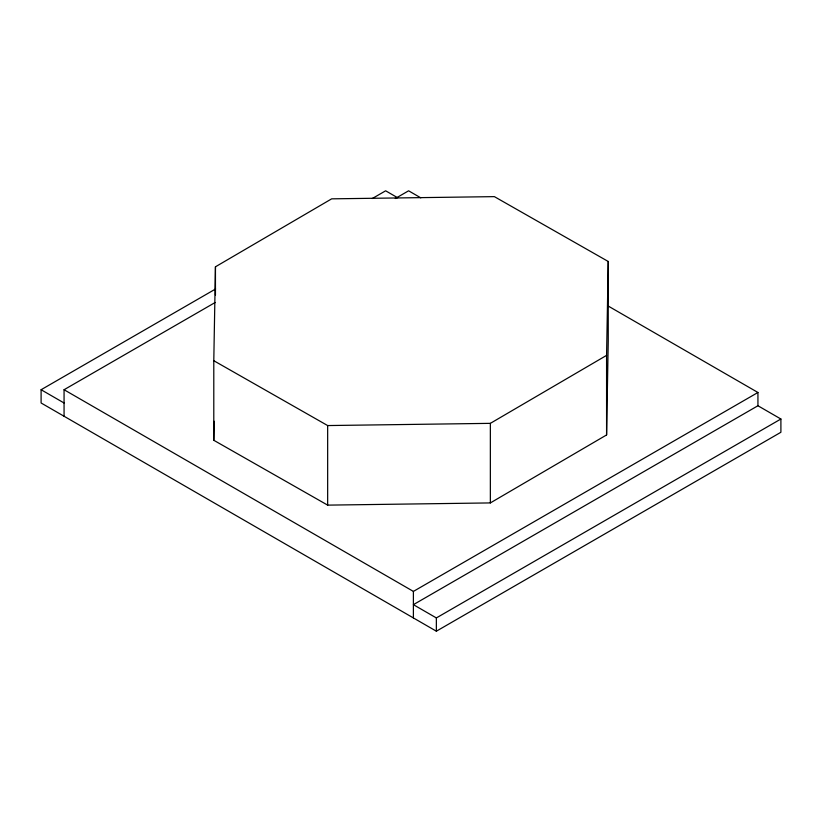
<?xml version="1.0" encoding="UTF-8"?>
<svg xmlns="http://www.w3.org/2000/svg" width="822" height="822" viewBox="0 0 822 822"><rect width="100%" height="100%" fill="white"/><g stroke="black" fill="none" stroke-linecap="round" stroke-linejoin="round"><path stroke-width="1.23" d="M213.792 360.714L215.456 266.801L331.667 198.842L494.371 196.633L608.239 261.478L608.239 341.038L606.574 434.951L490.354 502.92L327.659 505.129L213.792 440.284L213.792 360.714L327.659 425.56L490.354 423.351L606.574 355.381L608.239 261.478M213.792 440.284L214.131 421.244M780.9 419.015L436.359 617.928L413.394 604.663L757.935 405.749L780.9 419.015L780.9 432.269L436.359 631.193L41.1 402.986L41.1 389.731L215.59 288.984M372.304 198.513L385.641 190.807L397.673 197.753M64.065 416.251L64.065 389.731L215.22 302.465M395.269 198.513L408.606 190.807L420.802 197.855M64.065 389.731L413.394 591.408L757.935 392.484L757.935 405.749M608.218 306.051L757.935 392.484M41.1 389.731L64.065 402.986M606.574 355.381L606.574 434.951M490.354 423.351L490.354 502.92M436.359 617.928L436.359 631.193M413.394 591.408L413.394 617.928M327.659 425.56L327.659 505.129M215.456 266.801L215.456 295.036"/></g></svg>
